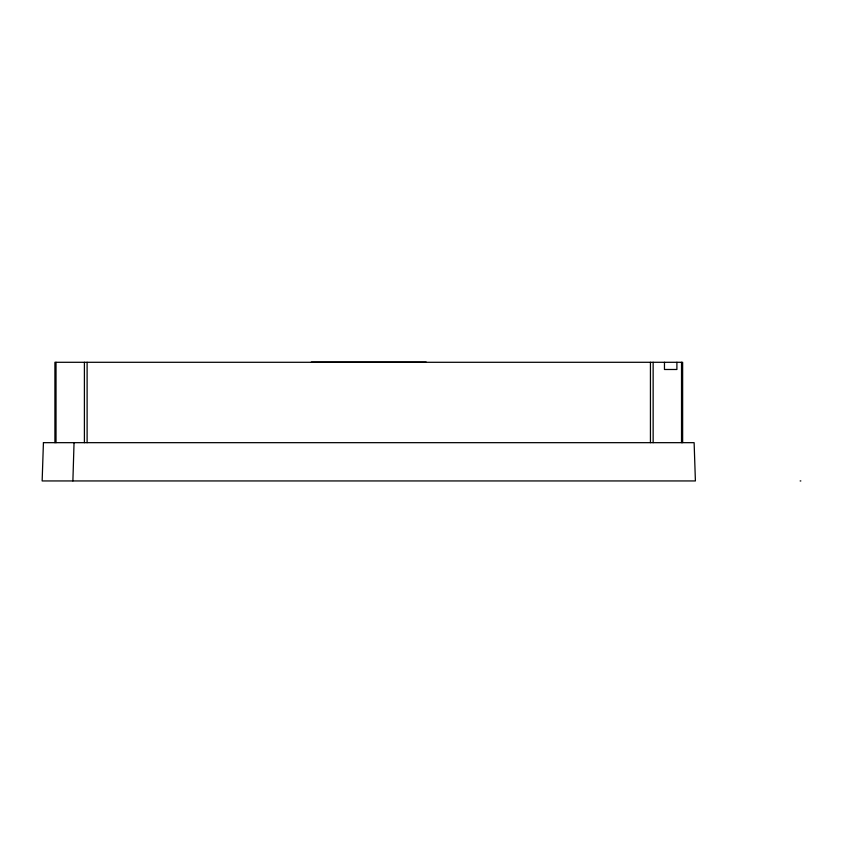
<?xml version="1.0" encoding="UTF-8"?>
<svg xmlns="http://www.w3.org/2000/svg" width="843" height="843" viewBox="0 0 843 843"><rect width="100%" height="100%" fill="white"/><g stroke="black" fill="none" stroke-linecap="round" stroke-linejoin="round"><path stroke-width="1.26" d="M72.888 480.942L74.047 442.67M311.362 362.058L426.189 362.058M800.144 480.942L800.85 480.942M682.64 442.67L682.64 362.29L54.911 362.29L54.911 442.67M681.523 362.29L681.523 442.67M676.897 362.29L676.897 369.487L664.463 369.487L664.463 362.29M653.146 362.29L653.146 442.67M650.438 362.29L650.438 442.67M87.114 362.29L87.114 442.67M84.405 362.29L84.405 442.67M56.028 362.29L56.028 442.67M43.425 442.67L42.15 480.942L695.401 480.942L694.126 442.67L43.425 442.67"/></g></svg>
